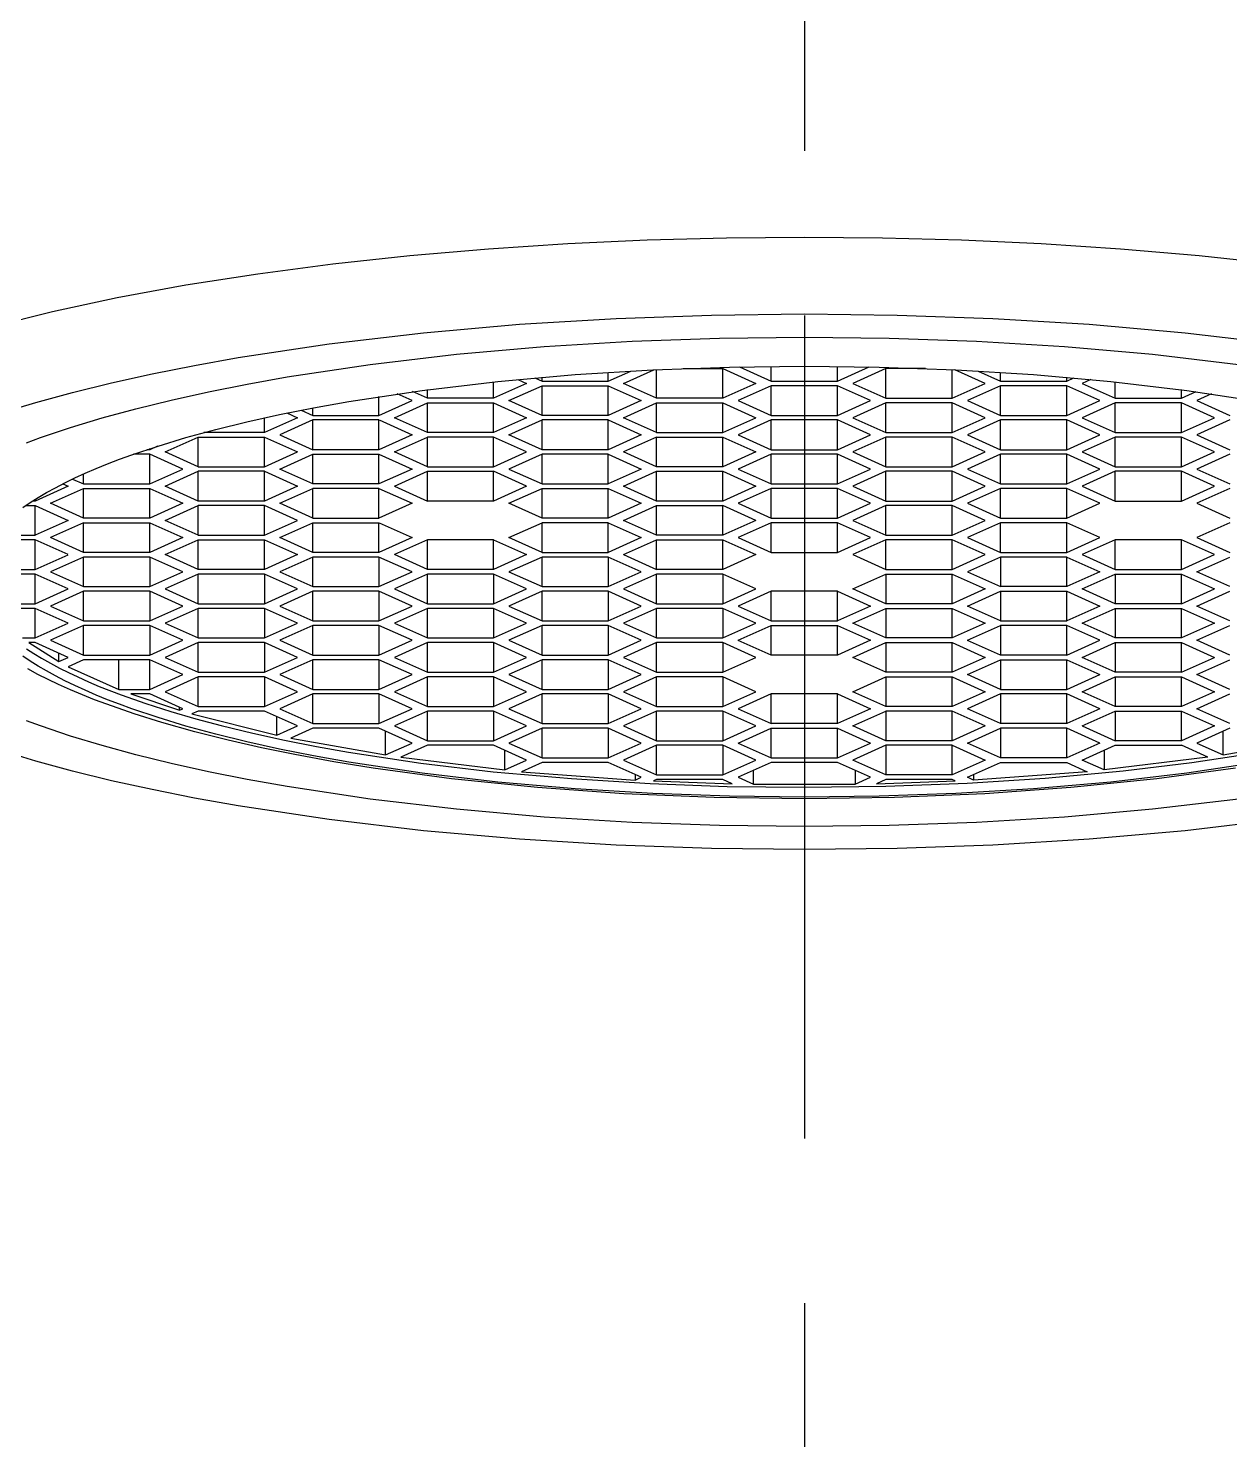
# Model space of a CAD drawing. Extents: x -12995 to -12401, y -628 to -208.
# Drawn here: x -12794.09 to -12781.32, y -375.79 to -360.78 of the extents above; entities that cross this region are included whole.
import ezdxf

# ---------------------------------------------------------------- set-up
doc = ezdxf.new("R2010")
doc.units = 0
doc.header["$LTSCALE"] = 7
doc.header["$MEASUREMENT"] = 0
doc.linetypes.add('CENTER', pattern=[2, 1.25, -0.25, 0.25, -0.25])
doc.layers.get('0').update_dxf_attribs({"color": 2, "linetype": 'CONTINUOUS'})
doc.layers.add('CL', color=1, linetype='CENTER')
doc.layers.add('Make2D 표시선', color=7, linetype='CONTINUOUS')

msp = doc.modelspace()

# ---------------------------------------------------------------- linework, layer by layer
at = {"color": 2}
for p, q in [((-12785.839, -364.064), (-12785.839, -364.375)), ((-12787.924, -364.532), (-12787.685, -364.425)), ((-12787.924, -364.532), (-12787.924, -364.439)), ((-12787.761, -364.557), (-12787.439, -364.413)), ((-12787.409, -364.714), (-12787.409, -364.411)), ((-12787.126, -364.399), (-12786.706, -364.399)), ((-12786.706, -364.714), (-12786.706, -364.399)), ((-12786.705, -364.399), (-12786.354, -364.557)), ((-12786.527, -364.382), (-12786.191, -364.532)), ((-12786.191, -364.532), (-12786.191, -364.377)), ((-12785.839, -364.375), (-12785.839, -364.631)), ((-12785.487, -364.532), (-12785.487, -364.377)), ((-12785.487, -364.532), (-12785.151, -364.382)), ((-12784.972, -364.399), (-12785.324, -364.557)), ((-12784.972, -364.714), (-12784.972, -364.399)), ((-12784.552, -364.399), (-12784.972, -364.399)), ((-12784.269, -364.714), (-12784.269, -364.411)), ((-12783.917, -364.557), (-12784.239, -364.413)), ((-12783.993, -364.425), (-12783.754, -364.532)), ((-12783.754, -364.532), (-12783.754, -364.439)), ((-12789.846, -364.714), (-12789.846, -364.623)), ((-12789.142, -364.714), (-12789.142, -364.54)), ((-12788.791, -364.557), (-12789.142, -364.714)), ((-12788.979, -364.739), (-12788.627, -364.581)), ((-12788.884, -364.515), (-12788.791, -364.557)), ((-12788.704, -364.498), (-12788.627, -364.532)), ((-12788.627, -364.532), (-12788.627, -364.491)), ((-12788.627, -364.532), (-12787.924, -364.532)), ((-12788.627, -364.581), (-12787.924, -364.581)), ((-12788.627, -364.896), (-12788.627, -364.582)), ((-12787.924, -364.896), (-12787.924, -364.581)), ((-12787.924, -364.581), (-12787.572, -364.739)), ((-12787.409, -364.714), (-12787.761, -364.557)), ((-12786.354, -364.557), (-12786.706, -364.714)), ((-12786.191, -364.581), (-12786.542, -364.739)), ((-12786.191, -364.532), (-12785.487, -364.532)), ((-12785.487, -364.581), (-12786.191, -364.581)), ((-12786.191, -364.896), (-12786.191, -364.582)), ((-12785.487, -364.896), (-12785.487, -364.581)), ((-12785.135, -364.739), (-12785.487, -364.581)), ((-12785.324, -364.557), (-12784.972, -364.714)), ((-12784.269, -364.714), (-12783.917, -364.557)), ((-12783.754, -364.581), (-12784.106, -364.739)), ((-12783.754, -364.532), (-12783.05, -364.532)), ((-12783.05, -364.581), (-12783.754, -364.581)), ((-12783.754, -364.896), (-12783.754, -364.581)), ((-12783.05, -364.532), (-12783.05, -364.491)), ((-12783.05, -364.532), (-12782.974, -364.498)), ((-12782.699, -364.739), (-12783.05, -364.581)), ((-12783.05, -364.896), (-12783.05, -364.582)), ((-12782.793, -364.515), (-12782.887, -364.557)), ((-12782.887, -364.557), (-12782.535, -364.714)), ((-12782.535, -364.714), (-12782.535, -364.54)), ((-12781.832, -364.714), (-12781.832, -364.623)), ((-12790.361, -364.896), (-12790.361, -364.696)), ((-12790.361, -364.896), (-12790.009, -364.739)), ((-12790.197, -364.921), (-12789.846, -364.763)), ((-12790.009, -364.739), (-12790.168, -364.668)), ((-12789.846, -364.714), (-12790.003, -364.644)), ((-12789.142, -364.714), (-12789.846, -364.714)), ((-12789.846, -364.763), (-12789.142, -364.763)), ((-12789.846, -365.079), (-12789.846, -364.764)), ((-12789.142, -365.079), (-12789.142, -364.763)), ((-12789.142, -364.763), (-12788.791, -364.921)), ((-12788.627, -364.896), (-12788.979, -364.739)), ((-12787.572, -364.739), (-12787.924, -364.896)), ((-12787.761, -364.921), (-12787.409, -364.763)), ((-12786.706, -364.714), (-12787.409, -364.714)), ((-12787.409, -364.763), (-12786.706, -364.763)), ((-12787.409, -365.079), (-12787.409, -364.764)), ((-12786.706, -365.079), (-12786.706, -364.763)), ((-12786.706, -364.763), (-12786.354, -364.921)), ((-12786.542, -364.739), (-12786.191, -364.896)), ((-12785.487, -364.896), (-12785.135, -364.739)), ((-12784.972, -364.763), (-12785.324, -364.921)), ((-12784.972, -364.714), (-12784.269, -364.714)), ((-12784.269, -364.763), (-12784.972, -364.763)), ((-12784.972, -365.079), (-12784.972, -364.763)), ((-12784.269, -365.079), (-12784.269, -364.763)), ((-12783.917, -364.921), (-12784.269, -364.763)), ((-12784.106, -364.739), (-12783.754, -364.896)), ((-12783.05, -364.896), (-12782.699, -364.739)), ((-12782.535, -364.763), (-12782.887, -364.921)), ((-12782.535, -364.714), (-12781.832, -364.714)), ((-12782.535, -365.079), (-12782.535, -364.763)), ((-12781.832, -364.763), (-12782.535, -364.763)), ((-12781.832, -364.714), (-12781.675, -364.644)), ((-12781.832, -365.079), (-12781.832, -364.763)), ((-12781.48, -364.921), (-12781.832, -364.763)), ((-12781.51, -364.668), (-12781.669, -364.739)), ((-12781.669, -364.739), (-12781.317, -364.896)), ((-12791.227, -364.921), (-12791.579, -365.079)), ((-12791.579, -365.079), (-12791.579, -364.922)), ((-12791.339, -364.871), (-12791.227, -364.921)), ((-12791.189, -364.841), (-12791.064, -364.896)), ((-12791.064, -364.896), (-12791.064, -364.817)), ((-12791.064, -364.896), (-12790.361, -364.896)), ((-12789.846, -365.079), (-12790.197, -364.921)), ((-12788.791, -364.921), (-12789.142, -365.079)), ((-12787.924, -364.896), (-12788.627, -364.896)), ((-12787.409, -365.079), (-12787.761, -364.921)), ((-12786.706, -365.079), (-12786.354, -364.921)), ((-12786.191, -364.896), (-12785.487, -364.896)), ((-12785.324, -364.921), (-12784.972, -365.079)), ((-12784.269, -365.079), (-12783.917, -364.921)), ((-12783.754, -364.896), (-12783.05, -364.896)), ((-12782.887, -364.921), (-12782.535, -365.079)), ((-12781.832, -365.079), (-12781.481, -364.921)), ((-12791.579, -365.079), (-12792.221, -365.079)), ((-12791.064, -364.945), (-12791.416, -365.103)), ((-12790.361, -364.945), (-12791.064, -364.945)), ((-12791.064, -365.261), (-12791.064, -364.946)), ((-12790.361, -365.261), (-12790.361, -364.946)), ((-12790.36, -364.945), (-12790.009, -365.103)), ((-12789.142, -365.079), (-12789.846, -365.079)), ((-12788.979, -365.103), (-12788.627, -364.945)), ((-12788.627, -365.261), (-12788.627, -364.945)), ((-12787.924, -364.945), (-12788.627, -364.945)), ((-12787.924, -364.945), (-12787.572, -365.103)), ((-12787.924, -365.261), (-12787.924, -364.946)), ((-12787.409, -365.079), (-12786.706, -365.079)), ((-12786.191, -364.945), (-12786.542, -365.103)), ((-12786.191, -365.261), (-12786.191, -364.945)), ((-12785.487, -364.945), (-12786.191, -364.945)), ((-12785.487, -365.261), (-12785.487, -364.945)), ((-12785.135, -365.103), (-12785.487, -364.945)), ((-12784.972, -365.079), (-12784.269, -365.079)), ((-12783.754, -364.945), (-12784.106, -365.103)), ((-12783.05, -364.945), (-12783.754, -364.945)), ((-12783.754, -365.261), (-12783.754, -364.945)), ((-12783.05, -365.261), (-12783.05, -364.945)), ((-12782.699, -365.103), (-12783.05, -364.945)), ((-12782.535, -365.079), (-12781.832, -365.079)), ((-12781.317, -364.945), (-12781.669, -365.103)), ((-12792.713, -365.223), (-12792.797, -365.261)), ((-12792.634, -365.285), (-12792.282, -365.127)), ((-12792.282, -365.127), (-12791.579, -365.127)), ((-12792.282, -365.443), (-12792.282, -365.127)), ((-12791.579, -365.443), (-12791.579, -365.127)), ((-12791.579, -365.127), (-12791.227, -365.285)), ((-12791.416, -365.103), (-12791.064, -365.261)), ((-12790.009, -365.103), (-12790.361, -365.261)), ((-12790.197, -365.285), (-12789.846, -365.127)), ((-12789.142, -365.127), (-12789.846, -365.127)), ((-12789.846, -365.443), (-12789.846, -365.128)), ((-12788.791, -365.285), (-12789.142, -365.127)), ((-12789.142, -365.443), (-12789.142, -365.128)), ((-12788.627, -365.261), (-12788.979, -365.103)), ((-12787.572, -365.103), (-12787.924, -365.261)), ((-12787.409, -365.127), (-12787.761, -365.285)), ((-12787.409, -365.443), (-12787.409, -365.127)), ((-12787.409, -365.127), (-12786.706, -365.127)), ((-12786.706, -365.443), (-12786.706, -365.128)), ((-12786.705, -365.127), (-12786.354, -365.285)), ((-12786.542, -365.103), (-12786.191, -365.261)), ((-12785.487, -365.261), (-12785.135, -365.103)), ((-12784.972, -365.127), (-12785.324, -365.285)), ((-12784.269, -365.127), (-12784.972, -365.127)), ((-12784.972, -365.443), (-12784.972, -365.128)), ((-12783.917, -365.285), (-12784.269, -365.127)), ((-12784.269, -365.443), (-12784.269, -365.128)), ((-12784.106, -365.103), (-12783.754, -365.261)), ((-12783.05, -365.261), (-12782.699, -365.103)), ((-12782.535, -365.127), (-12782.887, -365.285)), ((-12782.535, -365.443), (-12782.535, -365.127)), ((-12781.832, -365.127), (-12782.535, -365.127)), ((-12781.48, -365.285), (-12781.832, -365.127)), ((-12781.832, -365.443), (-12781.832, -365.128)), ((-12781.669, -365.103), (-12781.317, -365.261)), ((-12792.797, -365.309), (-12792.971, -365.309)), ((-12792.797, -365.261), (-12792.829, -365.261)), ((-12792.797, -365.261), (-12792.797, -365.25)), ((-12792.446, -365.467), (-12792.797, -365.309)), ((-12792.797, -365.625), (-12792.797, -365.31)), ((-12792.282, -365.443), (-12792.634, -365.285)), ((-12791.579, -365.443), (-12791.227, -365.285)), ((-12791.416, -365.467), (-12791.064, -365.309)), ((-12790.361, -365.261), (-12791.064, -365.261)), ((-12791.064, -365.309), (-12790.361, -365.309)), ((-12791.064, -365.625), (-12791.064, -365.31)), ((-12790.361, -365.625), (-12790.361, -365.309)), ((-12790.361, -365.309), (-12790.009, -365.467)), ((-12789.846, -365.443), (-12790.197, -365.285)), ((-12789.142, -365.443), (-12788.791, -365.285)), ((-12788.627, -365.309), (-12788.979, -365.467)), ((-12787.924, -365.261), (-12788.627, -365.261)), ((-12787.924, -365.309), (-12788.627, -365.309)), ((-12788.627, -365.625), (-12788.627, -365.31)), ((-12787.924, -365.309), (-12787.572, -365.467)), ((-12787.924, -365.625), (-12787.924, -365.31)), ((-12787.409, -365.443), (-12787.761, -365.285)), ((-12786.354, -365.285), (-12786.706, -365.443)), ((-12786.191, -365.309), (-12786.542, -365.467)), ((-12786.191, -365.261), (-12785.487, -365.261)), ((-12786.191, -365.625), (-12786.191, -365.309)), ((-12785.487, -365.309), (-12786.191, -365.309)), ((-12785.135, -365.467), (-12785.487, -365.309)), ((-12785.487, -365.625), (-12785.487, -365.31)), ((-12785.324, -365.285), (-12784.972, -365.443)), ((-12784.269, -365.443), (-12783.917, -365.285)), ((-12783.754, -365.309), (-12784.106, -365.467)), ((-12783.754, -365.261), (-12783.05, -365.261)), ((-12783.05, -365.309), (-12783.754, -365.309)), ((-12783.754, -365.625), (-12783.754, -365.31)), ((-12782.699, -365.467), (-12783.05, -365.309)), ((-12783.05, -365.625), (-12783.05, -365.31)), ((-12782.887, -365.285), (-12782.535, -365.443)), ((-12781.832, -365.443), (-12781.481, -365.285)), ((-12781.317, -365.309), (-12781.669, -365.467)), ((-12793.501, -365.625), (-12793.501, -365.519)), ((-12792.797, -365.625), (-12792.446, -365.467)), ((-12792.634, -365.649), (-12792.283, -365.491)), ((-12792.282, -365.443), (-12791.579, -365.443)), ((-12791.579, -365.491), (-12792.282, -365.491)), ((-12792.282, -365.807), (-12792.282, -365.492)), ((-12791.579, -365.491), (-12791.227, -365.649)), ((-12791.579, -365.807), (-12791.579, -365.492)), ((-12791.064, -365.625), (-12791.416, -365.467)), ((-12790.009, -365.467), (-12790.361, -365.625)), ((-12790.197, -365.649), (-12789.846, -365.491)), ((-12789.846, -365.443), (-12789.142, -365.443)), ((-12789.846, -365.807), (-12789.846, -365.491)), ((-12789.846, -365.491), (-12789.142, -365.491)), ((-12789.142, -365.807), (-12789.142, -365.491)), ((-12788.791, -365.649), (-12789.142, -365.491)), ((-12788.979, -365.467), (-12788.627, -365.625)), ((-12787.572, -365.467), (-12787.924, -365.625)), ((-12787.761, -365.649), (-12787.409, -365.491)), ((-12786.706, -365.443), (-12787.409, -365.443)), ((-12787.409, -365.491), (-12786.706, -365.491)), ((-12787.409, -365.807), (-12787.409, -365.492)), ((-12786.706, -365.807), (-12786.706, -365.491)), ((-12786.706, -365.491), (-12786.354, -365.649)), ((-12786.542, -365.467), (-12786.191, -365.625)), ((-12785.487, -365.625), (-12785.136, -365.467)), ((-12784.972, -365.491), (-12785.324, -365.649)), ((-12784.972, -365.443), (-12784.269, -365.443)), ((-12784.269, -365.491), (-12784.972, -365.491)), ((-12784.972, -365.807), (-12784.972, -365.492)), ((-12783.917, -365.649), (-12784.269, -365.491)), ((-12784.269, -365.807), (-12784.269, -365.492)), ((-12784.106, -365.467), (-12783.754, -365.625)), ((-12783.05, -365.625), (-12782.699, -365.467)), ((-12782.535, -365.491), (-12782.887, -365.649)), ((-12782.535, -365.443), (-12781.832, -365.443)), ((-12782.535, -365.807), (-12782.535, -365.491)), ((-12781.832, -365.491), (-12782.535, -365.491)), ((-12781.832, -365.807), (-12781.832, -365.491)), ((-12781.48, -365.649), (-12781.832, -365.491)), ((-12781.669, -365.467), (-12781.317, -365.625)), ((-12793.664, -365.649), (-12794.016, -365.807)), ((-12793.852, -365.831), (-12793.501, -365.673)), ((-12793.721, -365.624), (-12793.664, -365.649)), ((-12793.617, -365.573), (-12793.501, -365.625)), ((-12793.501, -365.625), (-12792.797, -365.625)), ((-12793.501, -365.673), (-12792.797, -365.673)), ((-12793.501, -365.989), (-12793.501, -365.674)), ((-12792.797, -365.673), (-12792.446, -365.831)), ((-12792.797, -365.989), (-12792.797, -365.674)), ((-12792.282, -365.807), (-12792.634, -365.649)), ((-12791.227, -365.649), (-12791.579, -365.807)), ((-12791.416, -365.831), (-12791.064, -365.673)), ((-12790.361, -365.625), (-12791.064, -365.625)), ((-12791.064, -365.989), (-12791.064, -365.673)), ((-12790.361, -365.673), (-12791.064, -365.673)), ((-12790.361, -365.989), (-12790.361, -365.673)), ((-12790.361, -365.673), (-12790.009, -365.831)), ((-12790.197, -365.649), (-12789.846, -365.807)), ((-12788.791, -365.649), (-12789.142, -365.807)), ((-12788.979, -365.831), (-12788.627, -365.673)), ((-12788.627, -365.625), (-12787.924, -365.625)), ((-12788.627, -365.989), (-12788.627, -365.673)), ((-12788.627, -365.673), (-12787.924, -365.673)), ((-12787.924, -365.673), (-12787.572, -365.831)), ((-12787.924, -365.989), (-12787.924, -365.674)), ((-12787.409, -365.807), (-12787.761, -365.649)), ((-12786.354, -365.649), (-12786.706, -365.807)), ((-12786.191, -365.673), (-12786.542, -365.831)), ((-12786.191, -365.625), (-12785.487, -365.625)), ((-12786.191, -365.989), (-12786.191, -365.673)), ((-12785.487, -365.673), (-12786.191, -365.673)), ((-12785.135, -365.831), (-12785.487, -365.673)), ((-12785.487, -365.989), (-12785.487, -365.674)), ((-12785.324, -365.649), (-12784.972, -365.807)), ((-12784.269, -365.807), (-12783.917, -365.649)), ((-12783.754, -365.673), (-12784.106, -365.831)), ((-12783.754, -365.625), (-12783.05, -365.625)), ((-12783.05, -365.673), (-12783.754, -365.673)), ((-12783.754, -365.989), (-12783.754, -365.674)), ((-12783.05, -365.989), (-12783.05, -365.673)), ((-12782.699, -365.831), (-12783.05, -365.673)), ((-12782.887, -365.649), (-12782.535, -365.807)), ((-12781.832, -365.807), (-12781.481, -365.649)), ((-12781.317, -365.673), (-12781.669, -365.831)), ((-12794.016, -365.807), (-12794.043, -365.807)), ((-12794.016, -365.807), (-12794.016, -365.789)), ((-12791.579, -365.807), (-12792.282, -365.807)), ((-12789.142, -365.807), (-12789.846, -365.807)), ((-12786.706, -365.807), (-12787.409, -365.807)), ((-12784.972, -365.807), (-12784.269, -365.807)), ((-12782.535, -365.807), (-12781.832, -365.807)), ((-12794.117, -365.855), (-12794.016, -365.855)), ((-12794.016, -365.856), (-12793.664, -366.013)), ((-12794.016, -366.171), (-12794.016, -365.856)), ((-12793.501, -365.989), (-12793.852, -365.831)), ((-12792.446, -365.831), (-12792.797, -365.989)), ((-12792.634, -366.013), (-12792.283, -365.856)), ((-12791.579, -365.855), (-12792.282, -365.855)), ((-12792.282, -366.171), (-12792.282, -365.856)), ((-12791.579, -366.171), (-12791.579, -365.855)), ((-12791.227, -366.013), (-12791.579, -365.855)), ((-12791.064, -365.989), (-12791.416, -365.831)), ((-12790.009, -365.831), (-12790.361, -365.989)), ((-12788.627, -365.989), (-12788.979, -365.831)), ((-12787.572, -365.831), (-12787.924, -365.989)), ((-12787.761, -366.013), (-12787.409, -365.855)), ((-12787.409, -366.171), (-12787.409, -365.855)), ((-12787.409, -365.855), (-12786.706, -365.855)), ((-12786.706, -366.171), (-12786.706, -365.856)), ((-12786.354, -366.013), (-12786.705, -365.856)), ((-12786.542, -365.831), (-12786.191, -365.989)), ((-12785.487, -365.989), (-12785.136, -365.831)), ((-12784.972, -365.855), (-12785.324, -366.013)), ((-12784.269, -365.855), (-12784.972, -365.855)), ((-12784.972, -366.171), (-12784.972, -365.855)), ((-12784.269, -366.171), (-12784.269, -365.855)), ((-12783.917, -366.013), (-12784.269, -365.855)), ((-12784.105, -365.831), (-12783.754, -365.989)), ((-12783.05, -365.989), (-12782.699, -365.831)), ((-12781.669, -365.831), (-12781.317, -365.989)), ((-12793.664, -366.013), (-12794.016, -366.171)), ((-12793.501, -366.038), (-12793.852, -366.195)), ((-12792.797, -365.989), (-12793.501, -365.989)), ((-12793.501, -366.353), (-12793.501, -366.038)), ((-12793.501, -366.038), (-12792.797, -366.038)), ((-12792.797, -366.353), (-12792.797, -366.038)), ((-12792.797, -366.038), (-12792.446, -366.195)), ((-12792.282, -366.171), (-12792.634, -366.013)), ((-12791.579, -366.171), (-12791.227, -366.013)), ((-12791.416, -366.195), (-12791.064, -366.038)), ((-12791.064, -365.989), (-12790.361, -365.989)), ((-12791.064, -366.353), (-12791.064, -366.038)), ((-12791.064, -366.038), (-12790.361, -366.038)), ((-12790.361, -366.353), (-12790.361, -366.038)), ((-12790.36, -366.038), (-12790.009, -366.195)), ((-12788.979, -366.195), (-12788.627, -366.038)), ((-12787.924, -365.989), (-12788.627, -365.989)), ((-12788.627, -366.353), (-12788.627, -366.038)), ((-12787.924, -366.038), (-12788.627, -366.038)), ((-12787.924, -366.353), (-12787.924, -366.038)), ((-12787.924, -366.038), (-12787.572, -366.195)), ((-12787.409, -366.171), (-12787.761, -366.013)), ((-12786.354, -366.013), (-12786.706, -366.171)), ((-12786.191, -366.038), (-12786.542, -366.195)), ((-12786.191, -365.989), (-12785.487, -365.989)), ((-12786.191, -366.353), (-12786.191, -366.038)), ((-12785.487, -366.038), (-12786.191, -366.038)), ((-12785.487, -366.353), (-12785.487, -366.038)), ((-12785.135, -366.195), (-12785.487, -366.038)), ((-12785.324, -366.013), (-12784.972, -366.171)), ((-12784.269, -366.171), (-12783.917, -366.013)), ((-12783.754, -366.038), (-12784.106, -366.195)), ((-12783.754, -365.989), (-12783.05, -365.989)), ((-12783.05, -366.038), (-12783.754, -366.038)), ((-12783.754, -366.353), (-12783.754, -366.038)), ((-12783.05, -366.353), (-12783.05, -366.038)), ((-12782.699, -366.195), (-12783.05, -366.038)), ((-12781.317, -366.038), (-12781.669, -366.195)), ((-12794.016, -366.22), (-12794.482, -366.22)), ((-12794.452, -366.171), (-12794.016, -366.171)), ((-12794.016, -366.535), (-12794.016, -366.22)), ((-12793.664, -366.377), (-12794.016, -366.22)), ((-12793.501, -366.353), (-12793.852, -366.195)), ((-12792.446, -366.195), (-12792.797, -366.353)), ((-12792.634, -366.377), (-12792.283, -366.22)), ((-12792.282, -366.171), (-12791.579, -366.171)), ((-12792.282, -366.22), (-12791.579, -366.22)), ((-12792.282, -366.535), (-12792.282, -366.22)), ((-12791.579, -366.535), (-12791.579, -366.22)), ((-12791.579, -366.22), (-12791.227, -366.377)), ((-12791.064, -366.353), (-12791.416, -366.195)), ((-12790.009, -366.195), (-12790.361, -366.353)), ((-12789.846, -366.22), (-12790.197, -366.377)), ((-12789.846, -366.535), (-12789.846, -366.22)), ((-12789.142, -366.22), (-12789.846, -366.22)), ((-12789.142, -366.535), (-12789.142, -366.22)), ((-12789.142, -366.22), (-12788.791, -366.377)), ((-12788.627, -366.353), (-12788.979, -366.195)), ((-12787.572, -366.195), (-12787.924, -366.353)), ((-12787.761, -366.377), (-12787.409, -366.22)), ((-12786.706, -366.171), (-12787.409, -366.171)), ((-12787.409, -366.535), (-12787.409, -366.22)), ((-12787.409, -366.22), (-12786.706, -366.22)), ((-12786.706, -366.535), (-12786.706, -366.22)), ((-12786.706, -366.22), (-12786.354, -366.377)), ((-12786.542, -366.195), (-12786.191, -366.353)), ((-12785.487, -366.353), (-12785.135, -366.195)), ((-12784.972, -366.22), (-12785.324, -366.377)), ((-12784.972, -366.171), (-12784.269, -366.171)), ((-12784.269, -366.22), (-12784.972, -366.22)), ((-12784.972, -366.535), (-12784.972, -366.22)), ((-12784.269, -366.535), (-12784.269, -366.22)), ((-12783.917, -366.377), (-12784.269, -366.22)), ((-12784.105, -366.195), (-12783.754, -366.353)), ((-12783.05, -366.353), (-12782.699, -366.195)), ((-12782.536, -366.22), (-12782.887, -366.377)), ((-12782.535, -366.535), (-12782.535, -366.22)), ((-12781.832, -366.22), (-12782.535, -366.22)), ((-12781.832, -366.535), (-12781.832, -366.22)), ((-12781.48, -366.377), (-12781.832, -366.22)), ((-12781.669, -366.195), (-12781.317, -366.353)), ((-12794.016, -366.535), (-12793.665, -366.378)), ((-12793.501, -366.402), (-12793.852, -366.559)), ((-12792.797, -366.353), (-12793.501, -366.353)), ((-12793.501, -366.717), (-12793.501, -366.402)), ((-12792.797, -366.402), (-12793.501, -366.402)), ((-12792.797, -366.402), (-12792.797, -366.717)), ((-12792.446, -366.559), (-12792.797, -366.402)), ((-12792.282, -366.535), (-12792.634, -366.377)), ((-12791.227, -366.377), (-12791.579, -366.535)), ((-12791.064, -366.402), (-12791.416, -366.559)), ((-12790.361, -366.353), (-12791.064, -366.353)), ((-12791.064, -366.717), (-12791.064, -366.402)), ((-12790.361, -366.402), (-12791.064, -366.402)), ((-12790.361, -366.402), (-12790.361, -366.717)), ((-12790.009, -366.559), (-12790.361, -366.402)), ((-12789.846, -366.535), (-12790.197, -366.377)), ((-12788.791, -366.377), (-12789.142, -366.535)), ((-12788.627, -366.402), (-12788.979, -366.559)), ((-12788.627, -366.353), (-12787.924, -366.353)), ((-12788.627, -366.717), (-12788.627, -366.402)), ((-12787.924, -366.402), (-12788.627, -366.402)), ((-12787.924, -366.402), (-12787.924, -366.717)), ((-12787.572, -366.559), (-12787.924, -366.402)), ((-12787.761, -366.377), (-12787.409, -366.535)), ((-12786.354, -366.377), (-12786.706, -366.535)), ((-12786.191, -366.353), (-12785.487, -366.353)), ((-12785.324, -366.377), (-12784.972, -366.535)), ((-12784.269, -366.535), (-12783.917, -366.377)), ((-12783.754, -366.402), (-12784.106, -366.559)), ((-12783.754, -366.353), (-12783.05, -366.353)), ((-12783.05, -366.402), (-12783.754, -366.402)), ((-12783.754, -366.402), (-12783.754, -366.717)), ((-12783.05, -366.717), (-12783.05, -366.402)), ((-12783.05, -366.402), (-12782.699, -366.559)), ((-12782.887, -366.377), (-12782.535, -366.535)), ((-12781.832, -366.535), (-12781.48, -366.377)), ((-12781.669, -366.559), (-12781.317, -366.402)), ((-12794.581, -366.535), (-12794.016, -366.535)), ((-12793.852, -366.559), (-12793.501, -366.717)), ((-12792.797, -366.717), (-12792.446, -366.559)), ((-12791.579, -366.535), (-12792.282, -366.535)), ((-12791.416, -366.559), (-12791.064, -366.717)), ((-12790.361, -366.717), (-12790.009, -366.559)), ((-12789.142, -366.535), (-12789.846, -366.535)), ((-12788.979, -366.559), (-12788.627, -366.717)), ((-12787.924, -366.717), (-12787.572, -366.559)), ((-12786.706, -366.535), (-12787.409, -366.535)), ((-12784.972, -366.535), (-12784.269, -366.535)), ((-12784.105, -366.559), (-12783.754, -366.717)), ((-12782.699, -366.559), (-12783.05, -366.717)), ((-12782.535, -366.535), (-12781.832, -366.535)), ((-12781.317, -366.717), (-12781.669, -366.559)), ((-12794.016, -366.584), (-12794.581, -366.584)), ((-12794.016, -366.899), (-12794.016, -366.584)), ((-12793.664, -366.741), (-12794.016, -366.584)), ((-12793.501, -366.717), (-12792.797, -366.717)), ((-12792.282, -366.584), (-12792.634, -366.741)), ((-12791.579, -366.584), (-12792.282, -366.584)), ((-12792.282, -366.899), (-12792.282, -366.584)), ((-12791.579, -366.584), (-12791.579, -366.899)), ((-12791.227, -366.741), (-12791.579, -366.584)), ((-12791.064, -366.717), (-12790.361, -366.717)), ((-12789.846, -366.584), (-12790.197, -366.741)), ((-12789.846, -366.899), (-12789.846, -366.584)), ((-12789.142, -366.584), (-12789.846, -366.584)), ((-12789.142, -366.584), (-12789.142, -366.899)), ((-12788.791, -366.741), (-12789.142, -366.584)), ((-12788.627, -366.717), (-12787.924, -366.717)), ((-12787.409, -366.584), (-12787.761, -366.741)), ((-12787.409, -366.899), (-12787.409, -366.584)), ((-12786.706, -366.584), (-12787.409, -366.584)), ((-12786.706, -366.584), (-12786.706, -366.899)), ((-12786.354, -366.741), (-12786.706, -366.584)), ((-12785.324, -366.741), (-12784.972, -366.584)), ((-12784.972, -366.584), (-12784.269, -366.584)), ((-12784.972, -366.584), (-12784.972, -366.899)), ((-12784.269, -366.899), (-12784.269, -366.584)), ((-12784.269, -366.584), (-12783.917, -366.741)), ((-12783.05, -366.717), (-12783.754, -366.717)), ((-12782.887, -366.741), (-12782.536, -366.584)), ((-12782.535, -366.584), (-12782.535, -366.899)), ((-12782.535, -366.584), (-12781.832, -366.584)), ((-12781.832, -366.899), (-12781.832, -366.584)), ((-12781.832, -366.584), (-12781.48, -366.741)), ((-12794.016, -366.899), (-12793.665, -366.742)), ((-12793.501, -366.766), (-12793.852, -366.923)), ((-12793.501, -367.081), (-12793.501, -366.766)), ((-12792.797, -366.766), (-12793.501, -366.766)), ((-12792.797, -366.766), (-12792.797, -367.081)), ((-12792.446, -366.923), (-12792.797, -366.766)), ((-12792.634, -366.741), (-12792.282, -366.899)), ((-12791.579, -366.899), (-12791.227, -366.741)), ((-12791.064, -366.766), (-12791.416, -366.923)), ((-12791.064, -367.081), (-12791.064, -366.766)), ((-12790.361, -366.766), (-12791.064, -366.766)), ((-12790.361, -366.766), (-12790.361, -367.081)), ((-12790.009, -366.923), (-12790.361, -366.766)), ((-12790.197, -366.741), (-12789.846, -366.899)), ((-12789.142, -366.899), (-12788.791, -366.741)), ((-12788.627, -366.766), (-12788.979, -366.923)), ((-12788.627, -367.081), (-12788.627, -366.766)), ((-12787.924, -366.766), (-12788.627, -366.766)), ((-12787.924, -366.766), (-12787.924, -367.081)), ((-12787.572, -366.923), (-12787.924, -366.766)), ((-12787.761, -366.741), (-12787.409, -366.899)), ((-12786.706, -366.899), (-12786.354, -366.741)), ((-12786.191, -366.766), (-12786.542, -366.923)), ((-12786.191, -367.081), (-12786.191, -366.766)), ((-12785.487, -366.766), (-12786.191, -366.766)), ((-12785.487, -367.081), (-12785.487, -366.766)), ((-12785.487, -366.766), (-12785.135, -366.923)), ((-12784.972, -366.899), (-12785.324, -366.741)), ((-12783.917, -366.741), (-12784.269, -366.899)), ((-12784.106, -366.923), (-12783.754, -366.766)), ((-12783.754, -366.766), (-12783.05, -366.766)), ((-12783.754, -366.766), (-12783.754, -367.081)), ((-12783.05, -367.081), (-12783.05, -366.766)), ((-12783.05, -366.766), (-12782.699, -366.923)), ((-12782.535, -366.899), (-12782.887, -366.741)), ((-12781.832, -366.899), (-12781.48, -366.741)), ((-12781.669, -366.923), (-12781.317, -366.766)), ((-12794.482, -366.899), (-12794.016, -366.899)), ((-12794.016, -366.948), (-12794.452, -366.948)), ((-12794.016, -367.263), (-12794.016, -366.948)), ((-12793.664, -367.105), (-12794.016, -366.948)), ((-12793.852, -366.923), (-12793.501, -367.081)), ((-12792.797, -367.081), (-12792.446, -366.923)), ((-12792.282, -366.948), (-12792.634, -367.105)), ((-12792.282, -366.899), (-12791.579, -366.899)), ((-12791.579, -366.948), (-12792.282, -366.948)), ((-12792.282, -367.263), (-12792.282, -366.948)), ((-12791.579, -366.948), (-12791.579, -367.263)), ((-12791.227, -367.105), (-12791.579, -366.948)), ((-12791.416, -366.923), (-12791.064, -367.081)), ((-12790.361, -367.081), (-12790.009, -366.923)), ((-12789.846, -366.948), (-12790.197, -367.105)), ((-12789.846, -366.899), (-12789.142, -366.899)), ((-12789.846, -367.263), (-12789.846, -366.948)), ((-12789.142, -366.948), (-12789.846, -366.948)), ((-12789.142, -366.948), (-12789.142, -367.263)), ((-12788.791, -367.105), (-12789.142, -366.948)), ((-12788.979, -366.923), (-12788.627, -367.081)), ((-12787.924, -367.081), (-12787.572, -366.923)), ((-12787.409, -366.948), (-12787.761, -367.105)), ((-12787.409, -366.899), (-12786.706, -366.899)), ((-12787.409, -367.263), (-12787.409, -366.948)), ((-12786.706, -366.948), (-12787.409, -366.948)), ((-12786.706, -366.948), (-12786.706, -367.263)), ((-12786.354, -367.105), (-12786.706, -366.948)), ((-12786.542, -366.923), (-12786.191, -367.081)), ((-12785.135, -366.923), (-12785.487, -367.081)), ((-12785.324, -367.105), (-12784.972, -366.948)), ((-12784.269, -366.899), (-12784.972, -366.899)), ((-12784.972, -366.948), (-12784.269, -366.948)), ((-12784.972, -366.948), (-12784.972, -367.263)), ((-12784.269, -367.263), (-12784.269, -366.948)), ((-12784.269, -366.948), (-12783.917, -367.105)), ((-12783.754, -367.081), (-12784.106, -366.923)), ((-12782.699, -366.923), (-12783.05, -367.081)), ((-12782.887, -367.105), (-12782.535, -366.948)), ((-12781.832, -366.899), (-12782.535, -366.899)), ((-12782.535, -366.948), (-12782.535, -367.263)), ((-12782.535, -366.948), (-12781.832, -366.948)), ((-12781.832, -367.263), (-12781.832, -366.948)), ((-12781.832, -366.948), (-12781.48, -367.105)), ((-12781.317, -367.081), (-12781.669, -366.923)), ((-12794.016, -367.263), (-12793.665, -367.106)), ((-12793.501, -367.13), (-12793.852, -367.287)), ((-12793.501, -367.081), (-12792.797, -367.081)), ((-12793.501, -367.445), (-12793.501, -367.13)), ((-12792.797, -367.13), (-12793.501, -367.13)), ((-12792.797, -367.13), (-12792.797, -367.445)), ((-12792.446, -367.287), (-12792.797, -367.13)), ((-12792.634, -367.105), (-12792.282, -367.263)), ((-12791.579, -367.263), (-12791.227, -367.105)), ((-12791.064, -367.13), (-12791.416, -367.287)), ((-12791.064, -367.081), (-12790.361, -367.081)), ((-12791.064, -367.445), (-12791.064, -367.13)), ((-12790.361, -367.13), (-12791.064, -367.13)), ((-12790.361, -367.13), (-12790.361, -367.445)), ((-12790.009, -367.287), (-12790.361, -367.13)), ((-12790.197, -367.105), (-12789.846, -367.263)), ((-12789.142, -367.263), (-12788.791, -367.105)), ((-12788.627, -367.13), (-12788.979, -367.287)), ((-12788.627, -367.081), (-12787.924, -367.081)), ((-12788.627, -367.445), (-12788.627, -367.13)), ((-12787.924, -367.13), (-12788.627, -367.13)), ((-12787.924, -367.13), (-12787.924, -367.445)), ((-12787.572, -367.287), (-12787.924, -367.13)), ((-12787.761, -367.105), (-12787.409, -367.263)), ((-12786.706, -367.263), (-12786.354, -367.105)), ((-12786.542, -367.287), (-12786.191, -367.13)), ((-12786.191, -367.081), (-12785.487, -367.081)), ((-12786.191, -367.445), (-12786.191, -367.13)), ((-12786.191, -367.13), (-12785.487, -367.13)), ((-12785.487, -367.445), (-12785.487, -367.13)), ((-12785.487, -367.13), (-12785.135, -367.287)), ((-12784.972, -367.263), (-12785.324, -367.105)), ((-12783.917, -367.105), (-12784.269, -367.263)), ((-12784.106, -367.287), (-12783.754, -367.13)), ((-12783.754, -367.081), (-12783.05, -367.081)), ((-12783.05, -367.13), (-12783.754, -367.13)), ((-12783.754, -367.13), (-12783.754, -367.445)), ((-12783.05, -367.445), (-12783.05, -367.13)), ((-12782.699, -367.287), (-12783.05, -367.13)), ((-12782.535, -367.263), (-12782.887, -367.105)), ((-12781.48, -367.105), (-12781.832, -367.263)), ((-12781.669, -367.287), (-12781.317, -367.13)), ((-12794.148, -367.263), (-12794.016, -367.263)), ((-12794.016, -367.312), (-12794.084, -367.312)), ((-12794.084, -367.312), (-12793.764, -367.514)), ((-12793.664, -367.47), (-12794.016, -367.312)), ((-12793.852, -367.287), (-12793.501, -367.445)), ((-12792.797, -367.445), (-12792.446, -367.287)), ((-12792.282, -367.312), (-12792.634, -367.47)), ((-12792.282, -367.263), (-12791.579, -367.263)), ((-12791.579, -367.312), (-12792.282, -367.312)), ((-12792.282, -367.627), (-12792.282, -367.312)), ((-12791.579, -367.312), (-12791.579, -367.627)), ((-12791.227, -367.47), (-12791.579, -367.312)), ((-12791.416, -367.287), (-12791.064, -367.445)), ((-12790.361, -367.445), (-12790.009, -367.287)), ((-12789.846, -367.312), (-12790.197, -367.47)), ((-12789.846, -367.263), (-12789.142, -367.263)), ((-12789.846, -367.627), (-12789.846, -367.312)), ((-12789.142, -367.312), (-12789.846, -367.312)), ((-12789.142, -367.312), (-12789.142, -367.627)), ((-12788.791, -367.47), (-12789.142, -367.312)), ((-12788.979, -367.287), (-12788.627, -367.445)), ((-12787.924, -367.445), (-12787.572, -367.287)), ((-12787.409, -367.312), (-12787.761, -367.47)), ((-12787.409, -367.263), (-12786.706, -367.263)), ((-12787.409, -367.627), (-12787.409, -367.312)), ((-12786.706, -367.312), (-12787.409, -367.312)), ((-12786.706, -367.312), (-12786.706, -367.627)), ((-12786.354, -367.47), (-12786.706, -367.312)), ((-12786.191, -367.445), (-12786.542, -367.288)), ((-12785.135, -367.287), (-12785.487, -367.445)), ((-12785.324, -367.47), (-12784.972, -367.312)), ((-12784.269, -367.263), (-12784.972, -367.263)), ((-12784.972, -367.312), (-12784.972, -367.627)), ((-12784.972, -367.312), (-12784.269, -367.312)), ((-12784.269, -367.627), (-12784.269, -367.312)), ((-12784.269, -367.312), (-12783.917, -367.47)), ((-12783.754, -367.445), (-12784.105, -367.288)), ((-12783.05, -367.445), (-12782.699, -367.287)), ((-12782.887, -367.47), (-12782.535, -367.312)), ((-12781.832, -367.263), (-12782.535, -367.263)), ((-12782.535, -367.312), (-12782.535, -367.627)), ((-12782.535, -367.312), (-12781.832, -367.312)), ((-12781.832, -367.627), (-12781.832, -367.312)), ((-12781.832, -367.312), (-12781.48, -367.47)), ((-12781.317, -367.445), (-12781.669, -367.287)), ((-12793.764, -367.514), (-12793.764, -367.425)), ((-12793.764, -367.514), (-12793.665, -367.47)), ((-12793.501, -367.445), (-12792.797, -367.445)), ((-12792.634, -367.47), (-12792.282, -367.627)), ((-12791.579, -367.627), (-12791.227, -367.47)), ((-12791.064, -367.445), (-12790.361, -367.445)), ((-12790.197, -367.47), (-12789.846, -367.627)), ((-12789.142, -367.627), (-12788.791, -367.47)), ((-12788.627, -367.445), (-12787.924, -367.445)), ((-12787.761, -367.47), (-12787.409, -367.627)), ((-12786.706, -367.627), (-12786.354, -367.47)), ((-12785.487, -367.445), (-12786.191, -367.445)), ((-12784.972, -367.627), (-12785.324, -367.47)), ((-12783.917, -367.47), (-12784.269, -367.627)), ((-12783.05, -367.445), (-12783.754, -367.445)), ((-12782.535, -367.627), (-12782.887, -367.47)), ((-12781.832, -367.627), (-12781.48, -367.47)), ((-12793.501, -367.494), (-12793.665, -367.568)), ((-12793.665, -367.568), (-12793.126, -367.809)), ((-12792.797, -367.494), (-12793.501, -367.494)), ((-12793.126, -367.809), (-12793.126, -367.494)), ((-12792.797, -367.809), (-12792.797, -367.494)), ((-12792.446, -367.652), (-12792.797, -367.494)), ((-12792.282, -367.627), (-12791.579, -367.627)), ((-12791.064, -367.494), (-12791.416, -367.652)), ((-12791.064, -367.809), (-12791.064, -367.494)), ((-12790.361, -367.494), (-12791.064, -367.494)), ((-12790.361, -367.494), (-12790.361, -367.809)), ((-12790.009, -367.652), (-12790.361, -367.494)), ((-12789.846, -367.627), (-12789.142, -367.627)), ((-12788.627, -367.494), (-12788.979, -367.652)), ((-12788.627, -367.809), (-12788.627, -367.494)), ((-12787.924, -367.494), (-12788.627, -367.494)), ((-12787.924, -367.494), (-12787.924, -367.809)), ((-12787.572, -367.652), (-12787.924, -367.494)), ((-12787.409, -367.627), (-12786.706, -367.627)), ((-12784.269, -367.627), (-12784.972, -367.627)), ((-12784.106, -367.652), (-12783.754, -367.494)), ((-12783.754, -367.494), (-12783.05, -367.494)), ((-12783.754, -367.494), (-12783.754, -367.809)), ((-12783.05, -367.809), (-12783.05, -367.494)), ((-12783.05, -367.494), (-12782.699, -367.652)), ((-12781.832, -367.627), (-12782.535, -367.627)), ((-12781.669, -367.652), (-12781.317, -367.494)), ((-12792.797, -367.809), (-12792.446, -367.652)), ((-12792.282, -367.676), (-12792.634, -367.834)), ((-12791.579, -367.676), (-12792.282, -367.676)), ((-12792.282, -367.991), (-12792.282, -367.676)), ((-12791.579, -367.676), (-12791.579, -367.991)), ((-12791.227, -367.834), (-12791.579, -367.676)), ((-12791.416, -367.652), (-12791.064, -367.809)), ((-12790.361, -367.809), (-12790.009, -367.652)), ((-12789.846, -367.676), (-12790.197, -367.834)), ((-12789.846, -367.991), (-12789.846, -367.676)), ((-12789.142, -367.676), (-12789.846, -367.676)), ((-12789.142, -367.676), (-12789.142, -367.991)), ((-12788.791, -367.834), (-12789.142, -367.676)), ((-12788.979, -367.652), (-12788.627, -367.809)), ((-12787.924, -367.809), (-12787.572, -367.652)), ((-12787.409, -367.676), (-12787.761, -367.834)), ((-12787.409, -367.991), (-12787.409, -367.676)), ((-12786.706, -367.676), (-12787.409, -367.676)), ((-12786.706, -367.676), (-12786.706, -367.991)), ((-12786.354, -367.834), (-12786.706, -367.676)), ((-12785.324, -367.834), (-12784.972, -367.676)), ((-12784.972, -367.676), (-12784.269, -367.676)), ((-12784.972, -367.676), (-12784.972, -367.991)), ((-12784.269, -367.991), (-12784.269, -367.676)), ((-12784.269, -367.676), (-12783.917, -367.834)), ((-12783.754, -367.809), (-12784.106, -367.652)), ((-12783.05, -367.809), (-12782.699, -367.652)), ((-12782.887, -367.834), (-12782.535, -367.676)), ((-12782.535, -367.676), (-12782.535, -367.991)), ((-12782.535, -367.676), (-12781.832, -367.676)), ((-12781.832, -367.991), (-12781.832, -367.676)), ((-12781.832, -367.676), (-12781.48, -367.834)), ((-12781.317, -367.809), (-12781.669, -367.652)), ((-12793.126, -367.809), (-12792.797, -367.809)), ((-12792.998, -367.858), (-12792.48, -368.031)), ((-12792.797, -367.858), (-12792.998, -367.858)), ((-12792.446, -368.016), (-12792.797, -367.858)), ((-12792.634, -367.834), (-12792.282, -367.991)), ((-12791.579, -367.991), (-12791.227, -367.834)), ((-12791.064, -367.858), (-12791.416, -368.016)), ((-12791.064, -367.809), (-12790.361, -367.809)), ((-12791.064, -368.173), (-12791.064, -367.858)), ((-12790.361, -367.858), (-12791.064, -367.858)), ((-12790.361, -367.858), (-12790.361, -368.173)), ((-12790.009, -368.016), (-12790.361, -367.858)), ((-12790.197, -367.834), (-12789.846, -367.991)), ((-12789.142, -367.991), (-12788.791, -367.834)), ((-12788.627, -367.858), (-12788.979, -368.016)), ((-12788.627, -367.809), (-12787.924, -367.809)), ((-12788.627, -368.173), (-12788.627, -367.858)), ((-12787.924, -367.858), (-12788.627, -367.858)), ((-12787.924, -367.858), (-12787.924, -368.173)), ((-12787.572, -368.016), (-12787.924, -367.858)), ((-12787.761, -367.834), (-12787.409, -367.991)), ((-12786.706, -367.991), (-12786.354, -367.834)), ((-12786.191, -367.858), (-12786.542, -368.016)), ((-12786.191, -368.173), (-12786.191, -367.858)), ((-12785.487, -367.858), (-12786.191, -367.858)), ((-12785.487, -368.173), (-12785.487, -367.858)), ((-12785.487, -367.858), (-12785.135, -368.016)), ((-12784.972, -367.991), (-12785.324, -367.834)), ((-12783.917, -367.834), (-12784.269, -367.991)), ((-12783.754, -367.858), (-12784.106, -368.016)), ((-12783.754, -367.809), (-12783.05, -367.809)), ((-12783.05, -367.858), (-12783.754, -367.858)), ((-12783.754, -367.858), (-12783.754, -368.173)), ((-12783.05, -368.173), (-12783.05, -367.858)), ((-12782.699, -368.016), (-12783.05, -367.858)), ((-12782.535, -367.991), (-12782.887, -367.834)), ((-12781.48, -367.834), (-12781.832, -367.991)), ((-12781.669, -368.016), (-12781.317, -367.858)), ((-12792.48, -368.031), (-12792.48, -368)), ((-12792.48, -368.031), (-12792.446, -368.016)), ((-12792.282, -368.04), (-12792.348, -368.07)), ((-12792.348, -368.07), (-12791.445, -368.295)), ((-12792.282, -367.991), (-12791.579, -367.991)), ((-12791.579, -368.04), (-12792.282, -368.04)), ((-12791.227, -368.198), (-12791.579, -368.04)), ((-12791.416, -368.016), (-12791.064, -368.173)), ((-12790.361, -368.173), (-12790.009, -368.016)), ((-12789.846, -368.04), (-12790.197, -368.198)), ((-12789.846, -367.991), (-12789.142, -367.991)), ((-12789.846, -368.355), (-12789.846, -368.04)), ((-12789.142, -368.04), (-12789.846, -368.04)), ((-12789.142, -368.04), (-12789.142, -368.355)), ((-12788.791, -368.198), (-12789.142, -368.04)), ((-12788.979, -368.016), (-12788.627, -368.173)), ((-12787.924, -368.173), (-12787.572, -368.016)), ((-12787.409, -368.04), (-12787.761, -368.198)), ((-12787.409, -367.991), (-12786.706, -367.991)), ((-12787.409, -368.355), (-12787.409, -368.04)), ((-12786.706, -368.04), (-12787.409, -368.04)), ((-12786.706, -368.04), (-12786.706, -368.355)), ((-12786.354, -368.198), (-12786.706, -368.04)), ((-12786.542, -368.016), (-12786.191, -368.173)), ((-12785.135, -368.016), (-12785.487, -368.173)), ((-12785.324, -368.198), (-12784.972, -368.04)), ((-12784.269, -367.991), (-12784.972, -367.991)), ((-12784.269, -368.04), (-12784.972, -368.04)), ((-12784.972, -368.04), (-12784.972, -368.355)), ((-12784.269, -368.355), (-12784.269, -368.04)), ((-12783.917, -368.198), (-12784.269, -368.04)), ((-12783.754, -368.173), (-12784.106, -368.016)), ((-12782.699, -368.016), (-12783.05, -368.173)), ((-12782.887, -368.198), (-12782.535, -368.04)), ((-12781.832, -367.991), (-12782.535, -367.991)), ((-12782.535, -368.04), (-12782.535, -368.355)), ((-12782.535, -368.04), (-12781.832, -368.04)), ((-12781.832, -368.355), (-12781.832, -368.04)), ((-12781.832, -368.04), (-12781.48, -368.198)), ((-12781.317, -368.173), (-12781.669, -368.016)), ((-12791.445, -368.295), (-12791.445, -368.1)), ((-12791.445, -368.295), (-12791.227, -368.198)), ((-12791.064, -368.222), (-12791.297, -368.327)), ((-12791.064, -368.173), (-12790.361, -368.173)), ((-12790.361, -368.222), (-12791.064, -368.222)), ((-12790.009, -368.38), (-12790.361, -368.222)), ((-12790.197, -368.198), (-12789.846, -368.355)), ((-12789.142, -368.355), (-12788.791, -368.198)), ((-12788.627, -368.222), (-12788.979, -368.38)), ((-12788.627, -368.173), (-12787.924, -368.173)), ((-12788.627, -368.537), (-12788.627, -368.222)), ((-12787.924, -368.222), (-12788.627, -368.222)), ((-12787.924, -368.222), (-12787.924, -368.537)), ((-12787.572, -368.38), (-12787.924, -368.222)), ((-12787.761, -368.198), (-12787.409, -368.355)), ((-12786.706, -368.355), (-12786.354, -368.198)), ((-12786.542, -368.38), (-12786.191, -368.222)), ((-12785.487, -368.173), (-12786.191, -368.173)), ((-12786.191, -368.537), (-12786.191, -368.222)), ((-12786.191, -368.222), (-12785.487, -368.222)), ((-12785.487, -368.537), (-12785.487, -368.222)), ((-12785.487, -368.222), (-12785.135, -368.38)), ((-12784.972, -368.355), (-12785.324, -368.198)), ((-12783.917, -368.198), (-12784.269, -368.355)), ((-12784.106, -368.38), (-12783.754, -368.222)), ((-12783.05, -368.173), (-12783.754, -368.173)), ((-12783.05, -368.222), (-12783.754, -368.222)), ((-12783.754, -368.222), (-12783.754, -368.537)), ((-12783.05, -368.537), (-12783.05, -368.222)), ((-12782.699, -368.38), (-12783.05, -368.222)), ((-12782.887, -368.198), (-12782.535, -368.355)), ((-12781.48, -368.198), (-12781.832, -368.355)), ((-12781.317, -368.222), (-12781.669, -368.38)), ((-12791.297, -368.327), (-12790.292, -368.506)), ((-12790.292, -368.506), (-12790.292, -368.253)), ((-12790.292, -368.506), (-12790.009, -368.38)), ((-12789.846, -368.355), (-12789.142, -368.355)), ((-12788.979, -368.38), (-12788.627, -368.537)), ((-12787.924, -368.537), (-12787.572, -368.38)), ((-12787.409, -368.355), (-12786.706, -368.355)), ((-12786.542, -368.38), (-12786.191, -368.537)), ((-12785.487, -368.537), (-12785.135, -368.38)), ((-12784.269, -368.355), (-12784.972, -368.355)), ((-12783.754, -368.537), (-12784.106, -368.38)), ((-12782.699, -368.38), (-12783.05, -368.537)), ((-12781.832, -368.355), (-12782.535, -368.355)), ((-12781.669, -368.38), (-12781.386, -368.506)), ((-12781.386, -368.506), (-12781.386, -368.253)), ((-12781.386, -368.506), (-12780.38, -368.327)), ((-12789.846, -368.404), (-12790.128, -368.531)), ((-12789.142, -368.404), (-12789.846, -368.404)), ((-12788.791, -368.562), (-12789.142, -368.404)), ((-12789.024, -368.666), (-12789.024, -368.457)), ((-12787.409, -368.404), (-12787.761, -368.562)), ((-12787.409, -368.719), (-12787.409, -368.404)), ((-12786.706, -368.404), (-12787.409, -368.404)), ((-12786.706, -368.404), (-12786.706, -368.719)), ((-12786.354, -368.562), (-12786.706, -368.404)), ((-12784.972, -368.404), (-12785.324, -368.562)), ((-12784.269, -368.404), (-12784.972, -368.404)), ((-12784.972, -368.404), (-12784.972, -368.719)), ((-12784.269, -368.719), (-12784.269, -368.404)), ((-12784.269, -368.404), (-12783.917, -368.562)), ((-12782.887, -368.562), (-12782.535, -368.404)), ((-12782.654, -368.457), (-12782.654, -368.666)), ((-12782.535, -368.404), (-12781.832, -368.404)), ((-12781.549, -368.531), (-12781.832, -368.404)), ((-12790.128, -368.531), (-12789.024, -368.666)), ((-12789.024, -368.666), (-12788.791, -368.562)), ((-12788.627, -368.586), (-12788.845, -368.684)), ((-12788.627, -368.537), (-12787.924, -368.537)), ((-12787.924, -368.586), (-12788.627, -368.586)), ((-12787.572, -368.744), (-12787.924, -368.586)), ((-12787.761, -368.562), (-12787.409, -368.719)), ((-12786.706, -368.719), (-12786.354, -368.562)), ((-12786.191, -368.586), (-12786.542, -368.744)), ((-12786.378, -368.818), (-12786.378, -368.67)), ((-12786.191, -368.537), (-12785.487, -368.537)), ((-12785.487, -368.586), (-12786.191, -368.586)), ((-12785.135, -368.744), (-12785.487, -368.586)), ((-12784.972, -368.719), (-12785.324, -368.562)), ((-12785.3, -368.67), (-12785.3, -368.818)), ((-12783.917, -368.562), (-12784.269, -368.719)), ((-12784.106, -368.744), (-12783.754, -368.586)), ((-12783.05, -368.537), (-12783.754, -368.537)), ((-12783.754, -368.586), (-12783.05, -368.586)), ((-12783.05, -368.586), (-12782.833, -368.684)), ((-12782.654, -368.666), (-12782.887, -368.562)), ((-12781.549, -368.531), (-12782.654, -368.666)), ((-12788.845, -368.684), (-12787.638, -368.773)), ((-12787.638, -368.714), (-12787.638, -368.773)), ((-12787.638, -368.773), (-12787.572, -368.744)), ((-12787.409, -368.768), (-12787.443, -368.783)), ((-12787.443, -368.783), (-12786.605, -368.813)), ((-12787.409, -368.719), (-12786.706, -368.719)), ((-12786.706, -368.768), (-12787.409, -368.768)), ((-12786.605, -368.813), (-12786.706, -368.768)), ((-12786.542, -368.744), (-12786.378, -368.818)), ((-12786.378, -368.818), (-12785.3, -368.818)), ((-12785.3, -368.818), (-12785.135, -368.744)), ((-12784.972, -368.768), (-12785.072, -368.813)), ((-12785.072, -368.813), (-12784.235, -368.783)), ((-12784.269, -368.719), (-12784.972, -368.719)), ((-12784.269, -368.768), (-12784.972, -368.768)), ((-12784.235, -368.783), (-12784.269, -368.768)), ((-12784.04, -368.773), (-12784.106, -368.744)), ((-12782.833, -368.684), (-12784.04, -368.773)), ((-12784.04, -368.714), (-12784.04, -368.773))]:
    msp.add_line(p, q, dxfattribs=at)
at = {"layer": 'CL'}
msp.add_line((-12785.841, -293.833), (-12785.826, -581.437), dxfattribs=at)
at = {"layer": 'Make2D 표시선'}
for points in [[(-12796.84, -364.867), (-12796.756, -364.818), (-12796.668, -364.77), (-12796.577, -364.721), (-12796.482, -364.673), (-12796.281, -364.577), (-12796.066, -364.483), (-12795.835, -364.389), (-12795.59, -364.298), (-12795.331, -364.208), (-12795.058, -364.12), (-12794.771, -364.034), (-12794.47, -363.95), (-12793.831, -363.791), (-12793.144, -363.644), (-12792.414, -363.51), (-12791.648, -363.39), (-12790.852, -363.286), (-12790.033, -363.198), (-12789.198, -363.126), (-12788.354, -363.071), (-12787.509, -363.032), (-12786.668, -363.009), (-12785.839, -363.002)], [(-12785.839, -363.002), (-12785.009, -363.009), (-12784.169, -363.032), (-12783.323, -363.071), (-12782.479, -363.126), (-12781.644, -363.198), (-12780.825, -363.286), (-12780.029, -363.39), (-12779.263, -363.51), (-12778.534, -363.644), (-12777.847, -363.791), (-12777.207, -363.95), (-12776.907, -364.034), (-12776.62, -364.12), (-12776.346, -364.208), (-12776.087, -364.298), (-12775.842, -364.389), (-12775.612, -364.483), (-12775.397, -364.577), (-12775.196, -364.673), (-12775.101, -364.721), (-12775.01, -364.77), (-12774.922, -364.818), (-12774.838, -364.867)], [(-12794.378, -364.871), (-12794.009, -364.759), (-12793.617, -364.652), (-12793.204, -364.551), (-12792.772, -364.455), (-12792.323, -364.365), (-12791.858, -364.282), (-12790.891, -364.136), (-12789.888, -364.018), (-12788.866, -363.928), (-12787.84, -363.866), (-12786.827, -363.83), (-12785.839, -363.818)], [(-12785.839, -363.818), (-12784.851, -363.83), (-12783.837, -363.866), (-12782.812, -363.928), (-12781.79, -364.018), (-12780.787, -364.136)], [(-12794.107, -365.187), (-12793.957, -365.132), (-12793.641, -365.026), (-12793.303, -364.924), (-12792.945, -364.826), (-12792.568, -364.733), (-12792.173, -364.646), (-12791.763, -364.564), (-12791.338, -364.488), (-12790.455, -364.355), (-12789.538, -364.247), (-12788.604, -364.165), (-12787.668, -364.108), (-12786.742, -364.075), (-12785.839, -364.064)], [(-12785.839, -364.064), (-12784.936, -364.075), (-12784.01, -364.108), (-12783.074, -364.165), (-12782.14, -364.247), (-12781.223, -364.355)], [(-12794.145, -365.875), (-12794.067, -365.822), (-12793.984, -365.769), (-12793.894, -365.717), (-12793.8, -365.665), (-12793.7, -365.613), (-12793.594, -365.562), (-12793.484, -365.511), (-12793.367, -365.461), (-12793.246, -365.412), (-12793.119, -365.363), (-12792.988, -365.315), (-12792.709, -365.222), (-12792.412, -365.132), (-12792.096, -365.046), (-12791.764, -364.964), (-12791.417, -364.887), (-12791.055, -364.815), (-12790.681, -364.748), (-12789.903, -364.631), (-12789.096, -364.536), (-12788.274, -364.463), (-12787.449, -364.413), (-12786.634, -364.384), (-12785.839, -364.375)], [(-12785.839, -364.375), (-12785.044, -364.384), (-12784.229, -364.413), (-12783.404, -364.463), (-12782.581, -364.536), (-12781.774, -364.631), (-12780.996, -364.748)], [(-12780.996, -368.582), (-12781.774, -368.7), (-12782.581, -368.795), (-12783.404, -368.867), (-12784.229, -368.917), (-12785.044, -368.946), (-12785.839, -368.956), (-12786.634, -368.946), (-12787.449, -368.917), (-12788.274, -368.867), (-12789.096, -368.795), (-12789.903, -368.7), (-12790.681, -368.582), (-12791.055, -368.515), (-12791.417, -368.443), (-12791.764, -368.366), (-12792.096, -368.285), (-12792.412, -368.199), (-12792.709, -368.109), (-12792.988, -368.015), (-12793.119, -367.967), (-12793.246, -367.919), (-12793.367, -367.869), (-12793.484, -367.819), (-12793.594, -367.768), (-12793.7, -367.717), (-12793.8, -367.666), (-12793.894, -367.613), (-12793.984, -367.561), (-12794.067, -367.508), (-12794.145, -367.455)], [(-12794.106, -367.377), (-12794.028, -367.428), (-12793.948, -367.476), (-12793.853, -367.53), (-12793.758, -367.582), (-12793.66, -367.631), (-12793.562, -367.677), (-12793.448, -367.729), (-12793.333, -367.777), (-12793.101, -367.868), (-12792.839, -367.961), (-12792.574, -368.045), (-12792.307, -368.122), (-12792.038, -368.194), (-12791.702, -368.275), (-12791.364, -368.348), (-12791.025, -368.415), (-12790.685, -368.476), (-12789.917, -368.592), (-12789.146, -368.684), (-12788.314, -368.758), (-12787.479, -368.81), (-12786.658, -368.84), (-12785.836, -368.85), (-12784.973, -368.839), (-12784.11, -368.805), (-12783.279, -368.752), (-12782.45, -368.675), (-12781.72, -368.586), (-12780.993, -368.476)], [(-12781.257, -368.648), (-12782.091, -368.761), (-12783.005, -368.854), (-12783.922, -368.919), (-12784.88, -368.959), (-12785.838, -368.973), (-12786.798, -368.959), (-12787.758, -368.919), (-12788.675, -368.854), (-12789.589, -368.76), (-12790.424, -368.647), (-12790.84, -368.58), (-12791.254, -368.503), (-12791.61, -368.43), (-12791.965, -368.35), (-12792.318, -368.261), (-12792.669, -368.162), (-12792.963, -368.069), (-12793.254, -367.968), (-12793.384, -367.919), (-12793.512, -367.867), (-12793.64, -367.813), (-12793.766, -367.757), (-12793.877, -367.705), (-12793.986, -367.65), (-12794.094, -367.592)], [(-12781.223, -368.976), (-12782.14, -369.084), (-12783.074, -369.166), (-12784.01, -369.223), (-12784.936, -369.256), (-12785.839, -369.266), (-12786.742, -369.256), (-12787.668, -369.223), (-12788.604, -369.166), (-12789.538, -369.084), (-12790.455, -368.976), (-12791.338, -368.842), (-12791.763, -368.766), (-12792.173, -368.685), (-12792.568, -368.597), (-12792.945, -368.504), (-12793.303, -368.407), (-12793.641, -368.305), (-12793.957, -368.198), (-12794.107, -368.144)], [(-12780.787, -369.194), (-12781.79, -369.312), (-12782.812, -369.402), (-12783.837, -369.465), (-12784.851, -369.501), (-12785.839, -369.512), (-12786.827, -369.501), (-12787.84, -369.465), (-12788.866, -369.402), (-12789.888, -369.312), (-12790.891, -369.194), (-12791.858, -369.048), (-12792.323, -368.965), (-12792.772, -368.875), (-12793.204, -368.78), (-12793.617, -368.678), (-12794.009, -368.571), (-12794.378, -368.46)]]:
    msp.add_lwpolyline(points, dxfattribs=at)

doc.saveas('drawing.dxf')
